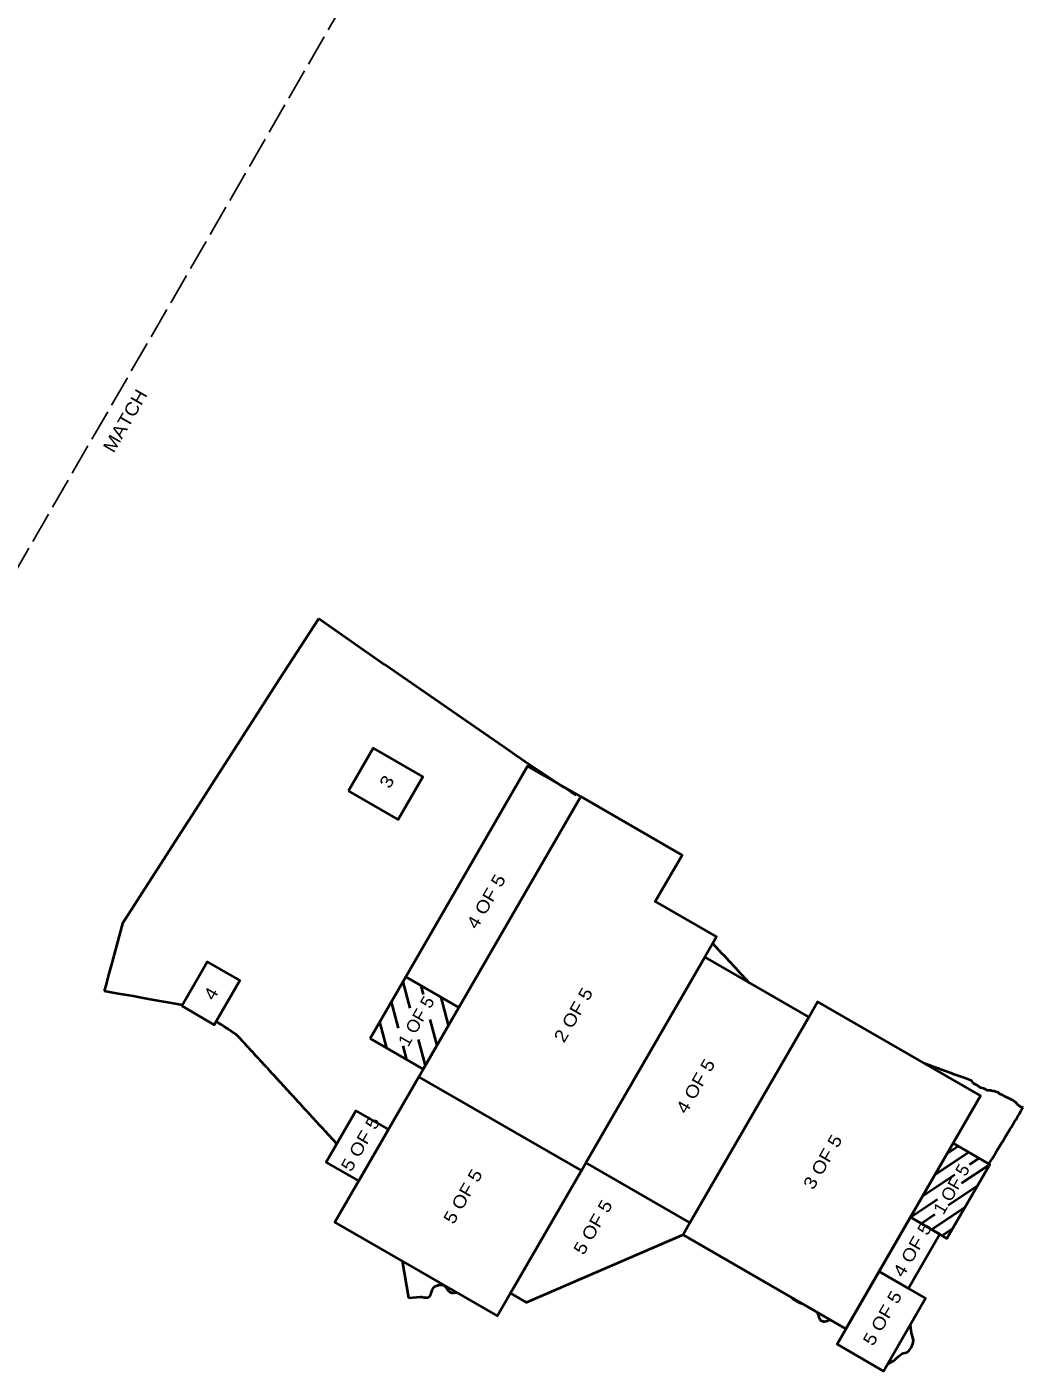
# Model space of a CAD drawing. Extents: x 272269 to 502941, y 199264 to 397027.
# Drawn here: x 480683 to 489789, y 214593 to 226884 of the extents above; entities that cross this region are included whole.
import ezdxf
from ezdxf.enums import TextEntityAlignment as Align

# ---------------------------------------------------------------- set-up
doc = ezdxf.new("R2010")
doc.units = 0
doc.header["$LTSCALE"] = 48
doc.linetypes.add('LONG_DASHED', pattern=[7.5, 6, -1.5])
for name, color, linetype, lineweight in [('20', 7, 'Continuous', 40), ('25', 7, 'LONG_DASHED', 25), ('7', 7, 'Continuous', 25)]:
    doc.layers.add(name, color=color, linetype=linetype, lineweight=lineweight)

msp = doc.modelspace()

# ---------------------------------------------------------------- linework, layer by layer
at = {"layer": '20'}
for p, q in [((483353.07, 221476.07), (482988.32, 220916.41)), ((483353.07, 221476.07), (483953.18, 221053.99)), ((482154.52, 219615.41), (482200.39, 219686.79)), ((486878.56, 218377.61), (487829.48, 217828.59)), ((484185.96, 217910.6), (484120.95, 218153.19)), ((484307.65, 218035.98), (484285.73, 218117.81)), ((484079.69, 217727.65), (484014.89, 217969.48)), ((484308.04, 217357.46), (484631.7, 217918.06)), ((484538.02, 217755.8), (484469.44, 218011.75)), ((484431.95, 217572.08), (484368.68, 217808.22)), ((486743.77, 215948.09), (487829.48, 217828.59)), ((483972.78, 217547.07), (483908.82, 217785.77)), ((484156.49, 217441), (484122.32, 217568.54)), ((484325.89, 217388.37), (484262.41, 217625.27)), ((484265.79, 217284.28), (484306.33, 217354.5)), ((485751.94, 216426.25), (484265.79, 217284.28)), ((488985.22, 216391.33), (489290.27, 216595.01)), ((489098.2, 216587), (489193.7, 216650.77)), ((485751.94, 216426.25), (485792.85, 216497.11)), ((489224.98, 216310.92), (489483.42, 216483.49)), ((489300.11, 216481.34), (489386.85, 216539.25)), ((489476.43, 216487.53), (489504.58, 216533.27)), ((485751.94, 216426.25), (485104.76, 215305.3)), ((488872.25, 216195.65), (489165.4, 216391.39)), ((489103.97, 216109.89), (489370.45, 216287.82)), ((488759.28, 215999.97), (489005.58, 216164.43)), ((488952.43, 215888.45), (489257.47, 216092.14)), ((488855.85, 215944.21), (488981.03, 216027.8)), ((489049, 215832.7), (489144.5, 215896.46)), ((484112.03, 215601.37), (484172.61, 215264.47))]:
    msp.add_line(p, q, dxfattribs=at)
for points in [[(485436.54, 220032.67), (485284.95, 220131.58), (485148.31, 220226.28), (485044.19, 220298.62), (484818.91, 220454.61), (484613.75, 220597.34), (484453.73, 220707.38), (484239.59, 220854.96), (484041.14, 220992.79), (483953.18, 221053.99)], [(482988.32, 220916.41), (482718.89, 220493.31), (482465.56, 220099.88), (482200.39, 219686.79)], [(485703.98, 219858.83), (485658.95, 219887.59), (485594.99, 219929), (485526.77, 219973.6), (485489.82, 219997.55), (485457.83, 220018.55), (485457.96, 220018.46), (485436.54, 220032.67)], [(485744.92, 219846.21), (486671.53, 219311.23), (486427.16, 218887.97), (486986.7, 218564.92), (486878.56, 218377.61), (485792.85, 216497.11)], [(482154.52, 219615.41), (481846.96, 219136.95), (481556.36, 218685.06), (481482.91, 218414.87)], [(481482.91, 218414.87), (481458.42, 218324.34), (481429.16, 218215.59), (481403.47, 218119.93), (481390.21, 218070.5)], [(486951.61, 218504.15), (487033.41, 218415.82), (487058.05, 218389.59), (487078.33, 218367.62), (487102.02, 218341.95), (487120.09, 218322.6), (487141.59, 218299.44), (487159.15, 218280.3), (487178.48, 218259.36), (487197.78, 218238.52), (487214.29, 218220.55), (487289.13, 218140.56)], [(481390.21, 218070.5), (481517.78, 218047.32), (481653.05, 218023.45), (481761.57, 218003.29), (481896.39, 217979.88), (482005.14, 217960.41), (482104.8, 217942.91)], [(487829.48, 217828.59), (487910.43, 217968.8), (489399.59, 217109.03), (488169.6, 214978.62), (486680.43, 215838.39)], [(482877.33, 217367.41), (482873.35, 217371.67), (482867.42, 217378.21), (482857.88, 217388.24), (482856.31, 217390.21), (482849.88, 217397.15), (482847.14, 217400.11), (482838.79, 217409.04), (482836.37, 217411.61), (482828.58, 217420.12), (482821.12, 217428.24), (482808.39, 217442.32), (482801.28, 217449.95), (482800.28, 217451.2), (482791.38, 217460.75), (482783.32, 217469.41), (482779.44, 217473.7), (482770.42, 217483.22), (482767.63, 217486.4), (482765.27, 217488.75), (482755.66, 217499.27), (482752.86, 217502.27), (482750.15, 217505.29), (482744.09, 217511.91), (482738.83, 217517.41), (482734.3, 217522.74), (482726.43, 217531.11), (482721.42, 217536.73), (482720.08, 217538.18), (482718.66, 217539.79), (482707.46, 217551.83), (482705.42, 217554.08), (482703.98, 217555.69), (482699.29, 217560.75), (482697.76, 217562.51), (482691.22, 217569.7), (482684.71, 217576.5), (482683.44, 217577.92), (482678.34, 217583.23), (482677.11, 217584.71), (482664.11, 217598.49), (482662.68, 217600.1), (482659.29, 217604.27), (482657.85, 217605.7), (482649.14, 217615.12), (482644.92, 217619.44), (482642.55, 217622.08), (482637.61, 217627.2), (482634.93, 217630.1), (482628.48, 217637.15), (482622.9, 217643.2), (482620.35, 217645.86), (482618.02, 217648.57), (482615.99, 217650.72), (482604.78, 217662.87), (482603.39, 217664.54), (482601.71, 217666.48), (482600.59, 217667.99), (482598.91, 217669.19), (482595.94, 217670.99), (482594.02, 217672.25), (482579.95, 217681.68), (482577.59, 217683.11), (482575.91, 217684.31), (482570.65, 217687.68), (482569.1, 217688.62), (482565.77, 217690.91), (482552.08, 217699.58), (482549.76, 217701.25), (482545.81, 217703.73), (482543.89, 217704.99), (482534.16, 217711.35), (482527.01, 217715.86), (482525.64, 217716.96), (482522.85, 217718.75), (482521.35, 217719.94), (482518.41, 217721.8), (482501.91, 217732.54), (482500.28, 217733.52), (482494.89, 217736.97), (482493.24, 217738.06), (482485.53, 217743.19), (482476.19, 217749.12), (482474.67, 217750.13), (482464.97, 217756.37), (482461.06, 217758.92), (482457.69, 217761.15), (482456.56, 217762.02), (482452.16, 217764.68), (482449.45, 217766.6), (482444.94, 217769.7), (482442.85, 217770.96), (482413.25, 217789.86)], [(482877.33, 217367.41), (482879.68, 217364.88), (482886.07, 217357.87), (482890.13, 217353.3), (482892.21, 217350.93), (482902.02, 217340.27), (482904.14, 217337.97), (482906.65, 217335.26), (482911.08, 217330.35), (482917.11, 217323.85), (482922.64, 217317.72), (482923.93, 217316.2), (482927.78, 217312.02), (482934.4, 217304.79), (482939.67, 217299), (482948.33, 217289.51), (482951.71, 217285.62), (482954.27, 217282.68), (482963.07, 217273.1), (482966.3, 217269.58), (482968.31, 217267.25), (482972.6, 217262.43), (482979, 217255.61), (482983.68, 217250.37), (482990.32, 217243.02), (482991.35, 217242.13), (483003.92, 217228.24), (483005.22, 217226.89), (483006.09, 217226.18), (483014.23, 217217.2), (483017.38, 217213.71), (483023.54, 217206.93), (483026.25, 217204.09), (483030.56, 217199.45), (483032.33, 217197.64), (483040.18, 217189.1), (483043.87, 217184.83), (483045.51, 217183.1), (483046.7, 217182.01), (483050.92, 217177.24), (483055.19, 217172.53), (483058.91, 217168.61), (483066.6, 217160.26), (483070.31, 217156.17), (483077.06, 217148.85), (483080.78, 217144.75), (483089.78, 217135.05), (483092.51, 217131.92), (483093.65, 217130.76), (483104.54, 217119), (483106.23, 217117.06), (483113.87, 217108.92), (483118.56, 217103.68), (483125.16, 217096.27), (483131.1, 217089.62), (483138.99, 217081.43), (483143.85, 217076.18), (483151.6, 217067.61), (483157.54, 217061.24), (483166.4, 217051.62), (483169.13, 217048.49), (483175.13, 217042.08), (483180.61, 217036.18), (483189.26, 217026.51), (483194.43, 217021.16), (483195.84, 217019.67), (483206.66, 217007.01), (483212.3, 217000.92), (483215.05, 216997.68), (483221.43, 216990.68), (483223.75, 216988.26), (483229.21, 216982.46), (483235.47, 216975.71), (483237.85, 216973.08), (483247.75, 216962.28), (483252.93, 216956.64), (483260.33, 216948.56), (483268.42, 216939.78), (483270.93, 216937.07), (483282.28, 216924.38), (483288.35, 216917.93), (483294.53, 216911.04), (483299.37, 216905.9), (483304.99, 216899.63), (483314.88, 216889.12), (483320.85, 216882.64), (483329.37, 216873.51), (483334.97, 216867.35), (483343.65, 216858.03), (483349.9, 216851.11), (483352.58, 216848.37), (483355.46, 216844.87), (483358.17, 216842.03), (483364.53, 216835.13), (483369.52, 216829.81), (483375.88, 216822.91), (483378.39, 216820.19)], [(489103.41, 217326.92), (489087.54, 217332.55), (489061.04, 217342.26), (489041.57, 217349.42), (489014.71, 217359.16), (488993.46, 217366.74), (488966.22, 217376.62), (488938.56, 217386.57), (488884.9, 217406.19)], [(489316.91, 217249.8), (489304.6, 217254.14), (489275.1, 217265), (489242.34, 217276.72), (489213.73, 217287.23), (489186.56, 217297.07), (489159.37, 217306.73), (489130.46, 217317.33), (489114.53, 217323.01), (489103.41, 217326.92)], [(485104.76, 215305.3), (484984.78, 215097.49), (483498.63, 215955.52), (484265.79, 217284.28)], [(489568.36, 217138.25), (489567.08, 217139.2), (489561.14, 217141.27), (489550.46, 217144.64), (489539.69, 217147.59), (489524.15, 217151.93), (489512.81, 217154.22), (489501.2, 217156.67), (489493.18, 217158.33), (489486.79, 217158.76), (489478.97, 217158.76), (489470.8, 217159.13), (489463.07, 217160.36), (489455.29, 217163.37), (489446.83, 217167.06), (489434.73, 217173.01), (489427.23, 217176.32), (489422.67, 217177.94), (489413.46, 217180.25), (489403.82, 217183.53), (489396.88, 217186.67), (489389.51, 217190.53), (489379.87, 217197.51), (489371.77, 217203.65), (489365.75, 217207.73), (489360.7, 217209.92), (489353.74, 217212.9), (489346.46, 217215.97), (489341.91, 217218.98), (489338.03, 217222.03), (489333.38, 217226.39), (489328.7, 217232.89), (489323.47, 217240.9), (489319.77, 217245.96), (489316.91, 217249.8)], [(489788.9, 217002.67), (489786.58, 217004.33), (489785.14, 217005.02), (489783.36, 217005.25), (489779.39, 217004.95), (489775.56, 217005.15), (489773.34, 217005.46), (489771.04, 217006.38), (489765.59, 217010.19), (489757.76, 217015.26), (489753.41, 217018.31), (489749.01, 217021.88), (489741.74, 217028.62), (489734.33, 217035.19), (489730.16, 217039.89), (489728.14, 217042.68), (489724.49, 217045.5), (489718.17, 217051.22), (489712.22, 217056.36), (489705.25, 217062.11), (489699.86, 217066.62), (489696.02, 217068.82), (489692.39, 217070.91), (489687.36, 217073.28), (489680.91, 217075.58), (489672.16, 217079.26), (489660.29, 217085.27), (489648.55, 217090.73), (489640.23, 217094.99), (489629.06, 217100.94), (489614.55, 217108.35), (489605.12, 217113.72), (489595.92, 217118.49), (489587.11, 217123.14), (489578.82, 217126.99), (489572.45, 217130.18), (489570.06, 217131.41), (489569.1, 217132.74), (489568.38, 217134.46), (489568.16, 217136.06), (489568.36, 217138.25)], [(489711.57, 216874.85), (489722.23, 216892.25), (489738.28, 216919.19), (489754.42, 216945.8), (489772.6, 216975.79), (489783.64, 216994.22), (489788.9, 217002.67)], [(483378.39, 216820.19), (483390.28, 216807.16), (483392.42, 216804.76), (483401.83, 216794.81), (483407.19, 216789.16), (483515.24, 216670.79)], [(489599.39, 216689.78), (489616.03, 216717.2), (489634.99, 216748.46), (489652.11, 216776.68), (489666.8, 216801.02), (489678.91, 216820.93), (489695.68, 216848.72), (489711.57, 216874.85)], [(489504.58, 216533.27), (489514.87, 216550.32), (489543.11, 216596.82), (489572.62, 216645.7), (489591.94, 216677.58), (489599.39, 216689.78)], [(485792.85, 216497.11), (486743.77, 215948.09), (486680.43, 215838.39)], [(486680.43, 215838.39), (485250.15, 215221.37), (485104.76, 215305.3)], [(484342.02, 215266.45), (484348.14, 215267.85), (484352.32, 215269.07), (484354.24, 215269.74), (484356.94, 215270.93), (484358.92, 215271.94), (484360.9, 215273.19), (484363.86, 215275.43), (484366.7, 215278.37), (484368.97, 215281.11), (484370.52, 215283.68), (484372.25, 215286.67), (484373.56, 215289.46), (484375.53, 215293.85), (484379.32, 215305.42), (484382.01, 215315.55), (484382.81, 215317.88), (484385.06, 215325.22), (484387.48, 215331.86), (484390.37, 215338.96), (484392.6, 215343.96), (484394.57, 215348.13), (484397.13, 215352.07), (484399.4, 215355.21), (484401.73, 215357.95), (484403.51, 215360.11), (484404.55, 215361.31), (484407.07, 215363.37), (484410.16, 215365.55), (484414.22, 215368.11), (484417.14, 215369.77), (484421.26, 215372.08), (484424.48, 215373.34), (484428.23, 215374.59), (484432.84, 215375.96), (484437.48, 215377.27), (484441.31, 215378.32), (484445.28, 215379.23), (484452.67, 215380.79), (484457.93, 215381.54), (484463.78, 215382.33), (484467.1, 215382.8), (484470.59, 215383.02), (484473.85, 215382.97), (484476.59, 215382.99), (484480.25, 215382.55), (484483.64, 215381.93), (484488.95, 215380.24), (484491.09, 215379.34), (484493.45, 215378.04), (484496.07, 215376.33), (484499.38, 215373.65), (484501.99, 215371.16), (484504.55, 215368.58), (484507.14, 215365.75), (484509.78, 215362.56), (484514.95, 215356.1), (484518.33, 215351.48), (484522.11, 215346.31), (484525.57, 215341.65), (484528.74, 215337.36), (484530.37, 215334.94), (484535.82, 215328.97), (484541.03, 215323.97), (484542.89, 215322.43), (484545.74, 215319.94), (484549.31, 215317.18), (484552.35, 215315.26), (484556.92, 215312.32), (484558.86, 215311.41), (484560.74, 215310.69), (484563.2, 215310.07), (484565.76, 215309.64), (484568.12, 215309.41), (484572.17, 215309.02), (484572.17, 215309.02), (484574.42, 215309.04), (484579.73, 215309.17), (484584.12, 215309.34), (484613.4, 215311.9)], [(484172.61, 215264.47), (484281.44, 215271.58), (484289.16, 215271.25), (484294.89, 215271.06), (484299.92, 215270.5), (484304.05, 215269.76), (484307.53, 215269.03), (484315.22, 215267.57), (484320.17, 215266.5), (484323.07, 215265.87), (484325.18, 215265.57), (484342.02, 215266.45)], [(487672.85, 215265.41), (487684.35, 215255.45), (487689.37, 215251.68), (487694.2, 215248.2), (487700.55, 215243.9), (487704, 215241.35), (487713.36, 215235.6), (487719.08, 215232.24), (487727.25, 215227.58), (487731.52, 215225.46), (487736.58, 215223.14), (487743.51, 215220.24), (487747.28, 215218.7), (487750.79, 215217.32), (487764.01, 215212.78)], [(487907.05, 215130.2), (487915.9, 215105.03), (487918.09, 215097.8), (487920.46, 215090.73), (487922.62, 215084.53), (487925.95, 215077.35), (487928.06, 215073.21), (487930.34, 215068.88), (487933.24, 215064.36), (487934.6, 215062.79)], [(487934.6, 215062.79), (487937.63, 215059.86), (487940.86, 215057.26), (487945.54, 215054.15), (487949.76, 215051.97), (487955.03, 215050.45), (487959.51, 215049.31), (487964.78, 215048.25), (487972.84, 215047.99), (487982.6, 215048.55), (487987.72, 215049.98), (488023.26, 215063.1)], [(488552.93, 214660.92), (488603.11, 214686.35), (488615.02, 214695.63), (488622.52, 214701.83), (488632.5, 214710.95), (488653.77, 214731.36), (488682.04, 214753.47), (488706.93, 214759.18), (488727.04, 214763.79), (488748.19, 214782.88), (488769.51, 214812.3), (488782.39, 214842.12), (488788.56, 214872.84), (488782.17, 214901.86), (488767.97, 214939.87), (488758.32, 215016.66)]]:
    msp.add_lwpolyline(points, dxfattribs=at)
for points in [[(483622.82, 219899.36), (483848.78, 220290.73), (484303.03, 220028.46), (484077.08, 219637.1)], [(485744.92, 219846.21), (485260.04, 220126.15), (484146.83, 218198), (484631.7, 217918.06)], [(482098.67, 217932.3), (482331.86, 218336.18), (482629.47, 218164.36), (482396.29, 217760.47)], [(483821.45, 217634.44), (484146.83, 218198), (484631.7, 217918.06), (484306.33, 217354.5)], [(483987.31, 216801.94), (483716.49, 216332.87), (483419.23, 216504.49), (483690.05, 216973.56)], [(488759.28, 215999.97), (489149.68, 216676.18), (489483.42, 216483.49), (489093.01, 215807.28)], [(488473.2, 215504.47), (488759.28, 215999.97), (489026.86, 215845.48), (488740.79, 215349.98)], [(488473.2, 215504.47), (488088.84, 214838.75), (488513.91, 214593.34), (488898.26, 215259.06)]]:
    msp.add_lwpolyline(points, close=True, dxfattribs=at)
at = {"layer": '25'}
msp.add_lwpolyline([(479117.54, 219373.61), (489159.98, 236767.63), (474194.68, 245407.85)], dxfattribs=at)

# ---------------------------------------------------------------- texts
at = {"layer": '20'}
for s, width, p in [('3 ', 1.15, (483998.34, 219911.44)), ('4 OF 5', 1.15, (484795.48, 218625.14)), ('4 ', 1.15, (482390.78, 217973.6)), ('2 OF 5', 1.15, (485592.55, 217587.59)), (' 1 OF 5', 1.05, (484145.43, 217511.66)), ('4 OF 5', 1.15, (486709.4, 216936.14)), ('5 OF 5', 1.15, (483646.63, 216408.37)), ('3 OF 5', 1.15, (487871.52, 216243.37)), (' 1 OF 5', 1.05, (489037.82, 215976.98)), ('5 OF 5', 1.15, (484583.35, 215928.19)), ('5 OF 5', 1.15, (485771.67, 215647.22)), ('4 OF 5', 1.15, (488692.13, 215441.91)), ('5 OF 5', 1.15, (488417.45, 214815.13))]:
    msp.add_text(s, height=115, rotation=60, dxfattribs=dict(at, width=width)).set_placement(p)
at = {"layer": '7', "width": 1.1}
msp.add_text('MATCH', height=120, rotation=60, dxfattribs=at).set_placement((481633.29, 223252.35), align=Align.CENTER)

doc.saveas('drawing.dxf')
